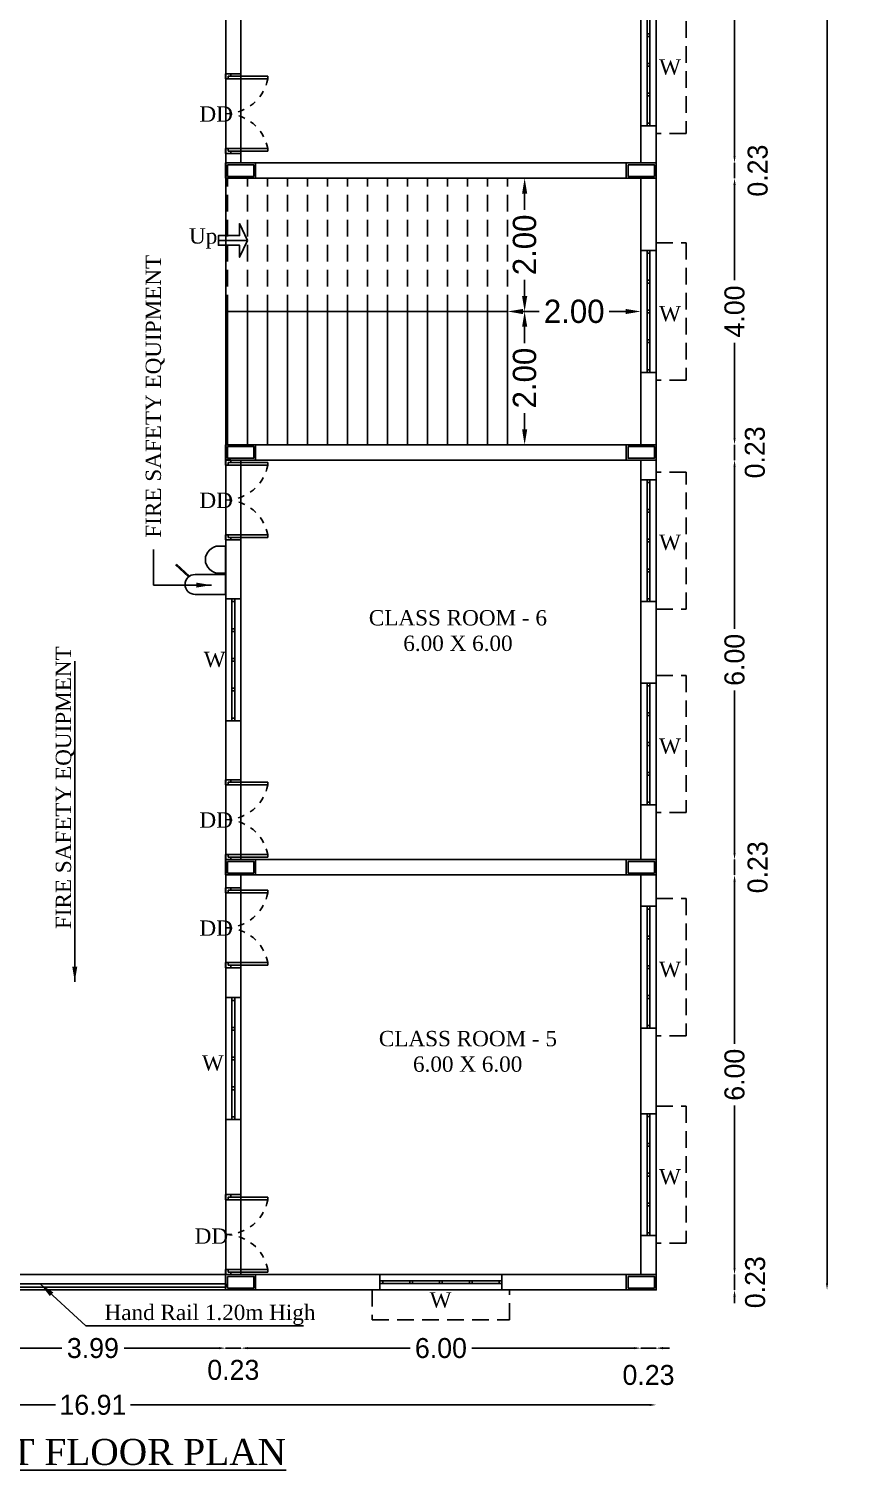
# Model space of a CAD drawing. Header units: metres. Extents: x 3396 to 3562, y 2179 to 2331.
# Drawn here: x 3428.75 to 3440.93, y 2228.97 to 2250.61 of the extents above; entities that cross this region are included whole.
import ezdxf

# ---------------------------------------------------------------- set-up
doc = ezdxf.new("R2010")
doc.units = ezdxf.units.M
doc.header["$PDMODE"] = 34
doc.linetypes.add('HIDDEN', pattern=[0.375, 0.25, -0.125])
for name, color, linetype in [('BLK_1_FLR_1_BLT_UP_AREA', 26, 'Continuous'), ('BLK_1_FLR_1_CARPET_AREA', 25, 'Continuous'), ('BLK_1_FLR_1_REGULAR_ROOM_5', 117, 'Continuous'), ('BLK_1_FLR_1_REGULAR_ROOM_6', 117, 'Continuous'), ('BLK_1_FLR_1_REGULAR_ROOM_7', 117, 'Continuous')]:
    doc.layers.add(name, color=color, linetype=linetype)
doc.styles.add('outer', font='BKANT.TTF')
doc.styles.get("Standard").update_dxf_attribs({"font": 'arial.ttf'})
doc.dimstyles.new('Banu', dxfattribs={"dimtxt": 0.35, "dimasz": 0.23, "dimexe": 1, "dimexo": 1, "dimgap": 0.1, "dimtad": 0, "dimzin": 1, "dimdsep": 46, "dimtxsty": 'outer', "dimcen": 0.15, "dimdle": 1, "dimse1": 1, "dimse2": 1, "dimclrt": 7, "dimadec": 0, "dimazin": 0, "dimtfac": 1, "dimtix": 1, "dimtmove": 1, "dimatfit": 0, "dimfxl": 0, "dimtolj": 1, "dimtzin": 0, "dimarcsym": 0})

# ---------------------------------------------------------------- blocks, each defined once
blk = doc.blocks.new('A$C266D3B0D')
at = {"color": 1}
for p, q in [((-0.068, 0.679), (-0.068, 0.603)), ((-0.068, 0.679), (0.008, 0.679)), ((-0.068, 0.603), (-0.03, 0.603)), ((-0.03, 0.641), (0.565, 0.641)), ((-0.03, 0.603), (0.565, 0.603)), ((0.565, 0.603), (0.565, 0.641)), ((-0.068, -0.445), (-0.03, -0.445)), ((-0.068, -0.521), (-0.068, -0.445)), ((-0.068, -0.521), (0.008, -0.521)), ((-0.03, -0.445), (0.565, -0.445)), ((-0.03, -0.483), (0.565, -0.483)), ((0.565, -0.445), (0.565, -0.483))]:
    blk.add_line(p, q, dxfattribs=at)
for points in [[(-0.068, 0.603), (-0.03, 0.603), (-0.03, 0.641), (0.008, 0.641), (0.008, 0.679)], [(-0.068, -0.445), (-0.03, -0.445), (-0.03, -0.483), (0.008, -0.483), (0.008, -0.521)]]:
    blk.add_lwpolyline(points, dxfattribs=at)
at = {"color": 1, "linetype": 'HIDDEN', "ltscale": 0.2}
for centre, start, end in [((-0.072, 0.729), 270.3902, 348.8397), ((-0.072, -0.57), 11.1603, 89.6098)]:
    blk.add_arc(centre, 0.65, start, end, dxfattribs=at)
blk = doc.blocks.new('A$C55881101')
for p, q in [((0.192, 0.691), (0.925, 1.481)), ((0.242, 0.626), (0.975, 1.416)), ((-0.869, 0.291), (-0.869, -1.574)), ((0.342, 0.291), (0.342, -1.574)), ((-0.869, -1.574), (0.342, -1.574)), ((0.415, -1.574), (0.415, -1.17)), ((0.415, -1.574), (2.079, -1.574)), ((2.079, -1.574), (2.079, -1.17))]:
    blk.add_line(p, q)
for centre, radius in [((-0.263, 0.291), 0.606), ((1.247, -1.17), 0.832)]:
    blk.add_arc(centre, radius, 0, 180)
blk = doc.blocks.new('A$C35006C9F')
h = blk.add_hatch()
h.set_pattern_fill('ANSI31', color=256, scale=2)
h.set_pattern_definition([(45, (-3161.1406, -1435.413), (-4.490128, 4.490128), [])])
h.paths.add_polyline_path([(-0.129, 0.045), (-0.305, 0.045), (-0.305, -0.35), (-0.129, -0.35)])
for points in [[(-0.102, 0.073), (-0.332, 0.073), (-0.332, -0.377), (-0.102, -0.377)], [(-0.129, 0.045), (-0.305, 0.045), (-0.305, -0.35), (-0.129, -0.35)]]:
    blk.add_lwpolyline(points, close=True)
blk = doc.blocks.new('*D299')
at = {"color": 0, "lineweight": -2, "ltscale": 2}
for p, q in [((3427.822, 2230.803), (3429.247, 2230.803)), ((3431.607, 2230.803), (3430.182, 2230.803))]:
    blk.add_line(p, q, dxfattribs=at)
at = {"color": 0, "ltscale": 2}
for points in [[(3427.822, 2230.82), (3427.822, 2230.787), (3427.722, 2230.803)], [(3431.607, 2230.82), (3431.607, 2230.787), (3431.707, 2230.803)]]:
    blk.add_solid(points, dxfattribs=at)
at = {"layer": 'Defpoints', "color": 0, "ltscale": 2}
for p in [(3427.722, 2230.882), (3431.707, 2230.882), (3431.707, 2230.803)]:
    blk.add_point(p, dxfattribs=at)
at = {"color": 7, "ltscale": 2, "insert": (3429.715, 2230.803), "char_height": 0.3, "attachment_point": 5, "style": 'outer'}
blk.add_mtext('\\A1;3.99', dxfattribs=at)
blk = doc.blocks.new('*D300')
at = {"color": 0, "lineweight": -2, "ltscale": 2}
for p, q in [((3431.607, 2230.803), (3431.507, 2230.803)), ((3431.707, 2230.803), (3431.937, 2230.803)), ((3432.037, 2230.803), (3432.137, 2230.803))]:
    blk.add_line(p, q, dxfattribs=at)
at = {"color": 0, "ltscale": 2}
for points in [[(3431.607, 2230.82), (3431.607, 2230.787), (3431.707, 2230.803)], [(3432.037, 2230.82), (3432.037, 2230.787), (3431.937, 2230.803)]]:
    blk.add_solid(points, dxfattribs=at)
at = {"layer": 'Defpoints', "color": 0, "ltscale": 2}
for p in [(3431.707, 2230.882), (3431.937, 2230.882), (3431.937, 2230.803)]:
    blk.add_point(p, dxfattribs=at)
at = {"color": 7, "ltscale": 2, "insert": (3431.822, 2230.475), "char_height": 0.3, "attachment_point": 5, "style": 'outer'}
blk.add_mtext('\\A1;0.23', dxfattribs=at)
blk = doc.blocks.new('*D301')
at = {"color": 0, "lineweight": -2, "ltscale": 2}
for p, q in [((3432.037, 2230.803), (3434.474, 2230.803)), ((3437.837, 2230.803), (3435.4, 2230.803))]:
    blk.add_line(p, q, dxfattribs=at)
at = {"color": 0, "ltscale": 2}
for points in [[(3432.037, 2230.82), (3432.037, 2230.787), (3431.937, 2230.803)], [(3437.837, 2230.82), (3437.837, 2230.787), (3437.937, 2230.803)]]:
    blk.add_solid(points, dxfattribs=at)
at = {"layer": 'Defpoints', "color": 0, "ltscale": 2}
for p in [(3431.937, 2230.882), (3437.937, 2230.882), (3437.937, 2230.803)]:
    blk.add_point(p, dxfattribs=at)
at = {"color": 7, "ltscale": 2, "insert": (3434.937, 2230.803), "char_height": 0.3, "attachment_point": 5, "style": 'outer'}
blk.add_mtext('\\A1;6.00', dxfattribs=at)
blk = doc.blocks.new('*D302')
at = {"color": 0, "lineweight": -2, "ltscale": 2}
for p, q in [((3437.837, 2230.803), (3437.737, 2230.803)), ((3437.937, 2230.803), (3438.167, 2230.803)), ((3438.267, 2230.803), (3438.367, 2230.803))]:
    blk.add_line(p, q, dxfattribs=at)
at = {"color": 0, "ltscale": 2}
for points in [[(3437.837, 2230.82), (3437.837, 2230.787), (3437.937, 2230.803)], [(3438.267, 2230.82), (3438.267, 2230.787), (3438.167, 2230.803)]]:
    blk.add_solid(points, dxfattribs=at)
at = {"layer": 'Defpoints', "color": 0, "ltscale": 2}
for p in [(3437.937, 2230.882), (3438.167, 2230.882), (3438.167, 2230.803)]:
    blk.add_point(p, dxfattribs=at)
at = {"color": 7, "ltscale": 2, "insert": (3438.052, 2230.399), "char_height": 0.3, "attachment_point": 5, "style": 'outer'}
blk.add_mtext('\\A1;0.23', dxfattribs=at)
blk = doc.blocks.new('*D303')
at = {"color": 0, "lineweight": -2, "ltscale": 2}
for p, q in [((3421.362, 2229.951), (3429.152, 2229.951)), ((3438.067, 2229.951), (3430.277, 2229.951))]:
    blk.add_line(p, q, dxfattribs=at)
at = {"color": 0, "ltscale": 2}
for points in [[(3421.362, 2229.968), (3421.362, 2229.934), (3421.262, 2229.951)], [(3438.067, 2229.968), (3438.067, 2229.934), (3438.167, 2229.951)]]:
    blk.add_solid(points, dxfattribs=at)
at = {"layer": 'Defpoints', "color": 0, "ltscale": 2}
for p in [(3421.262, 2229.98), (3438.167, 2229.98), (3438.167, 2229.951)]:
    blk.add_point(p, dxfattribs=at)
at = {"color": 7, "ltscale": 2, "insert": (3429.715, 2229.951), "char_height": 0.3, "attachment_point": 5, "style": 'outer'}
blk.add_mtext('\\A1;16.91', dxfattribs=at)
blk = doc.blocks.new('*D304')
at = {"color": 0, "lineweight": -2, "ltscale": 2}
for p, q in [((3439.343, 2232.008), (3439.343, 2232.108)), ((3439.343, 2231.678), (3439.343, 2231.908)), ((3439.343, 2231.578), (3439.343, 2231.478))]:
    blk.add_line(p, q, dxfattribs=at)
at = {"color": 0, "ltscale": 2}
for points in [[(3439.326, 2232.008), (3439.359, 2232.008), (3439.343, 2231.908)], [(3439.326, 2231.578), (3439.359, 2231.578), (3439.343, 2231.678)]]:
    blk.add_solid(points, dxfattribs=at)
at = {"layer": 'Defpoints', "color": 0, "ltscale": 2}
for p in [(3439.291, 2231.908), (3439.343, 2231.908), (3439.291, 2231.678)]:
    blk.add_point(p, dxfattribs=at)
at = {"color": 7, "ltscale": 2, "insert": (3439.653, 2231.793), "char_height": 0.3, "attachment_point": 5, "rotation": 90, "style": 'outer'}
blk.add_mtext('\\A1;0.23', dxfattribs=at)
blk = doc.blocks.new('*D305')
at = {"color": 0, "lineweight": -2, "ltscale": 2}
for p, q in [((3439.343, 2237.808), (3439.343, 2235.371)), ((3439.343, 2232.008), (3439.343, 2234.445))]:
    blk.add_line(p, q, dxfattribs=at)
at = {"color": 0, "ltscale": 2}
for points in [[(3439.326, 2237.808), (3439.359, 2237.808), (3439.343, 2237.908)], [(3439.326, 2232.008), (3439.359, 2232.008), (3439.343, 2231.908)]]:
    blk.add_solid(points, dxfattribs=at)
at = {"layer": 'Defpoints', "color": 0, "ltscale": 2}
for p in [(3439.291, 2237.908), (3439.343, 2237.908), (3439.291, 2231.908)]:
    blk.add_point(p, dxfattribs=at)
at = {"color": 7, "ltscale": 2, "insert": (3439.343, 2234.908), "char_height": 0.3, "attachment_point": 5, "rotation": 90, "style": 'outer'}
blk.add_mtext('\\A1;6.00', dxfattribs=at)
blk = doc.blocks.new('*D306')
at = {"color": 0, "lineweight": -2, "ltscale": 2}
for p, q in [((3439.343, 2238.238), (3439.343, 2238.338)), ((3439.343, 2237.908), (3439.343, 2238.138)), ((3439.343, 2237.808), (3439.343, 2237.708))]:
    blk.add_line(p, q, dxfattribs=at)
at = {"color": 0, "ltscale": 2}
for points in [[(3439.326, 2238.238), (3439.359, 2238.238), (3439.343, 2238.138)], [(3439.326, 2237.808), (3439.359, 2237.808), (3439.343, 2237.908)]]:
    blk.add_solid(points, dxfattribs=at)
at = {"layer": 'Defpoints', "color": 0, "ltscale": 2}
for p in [(3439.291, 2238.138), (3439.343, 2238.138), (3439.291, 2237.908)]:
    blk.add_point(p, dxfattribs=at)
at = {"color": 7, "ltscale": 2, "insert": (3439.69, 2238.023), "char_height": 0.3, "attachment_point": 5, "rotation": 90, "style": 'outer'}
blk.add_mtext('\\A1;0.23', dxfattribs=at)
blk = doc.blocks.new('*D307')
at = {"color": 0, "lineweight": -2, "ltscale": 2}
for p, q in [((3439.343, 2244.038), (3439.343, 2241.601)), ((3439.343, 2238.238), (3439.343, 2240.675))]:
    blk.add_line(p, q, dxfattribs=at)
at = {"color": 0, "ltscale": 2}
for points in [[(3439.326, 2244.038), (3439.359, 2244.038), (3439.343, 2244.138)], [(3439.326, 2238.238), (3439.359, 2238.238), (3439.343, 2238.138)]]:
    blk.add_solid(points, dxfattribs=at)
at = {"layer": 'Defpoints', "color": 0, "ltscale": 2}
for p in [(3439.291, 2244.138), (3439.343, 2244.138), (3439.291, 2238.138)]:
    blk.add_point(p, dxfattribs=at)
at = {"color": 7, "ltscale": 2, "insert": (3439.343, 2241.138), "char_height": 0.3, "attachment_point": 5, "rotation": 90, "style": 'outer'}
blk.add_mtext('\\A1;6.00', dxfattribs=at)
blk = doc.blocks.new('*D308')
at = {"color": 0, "lineweight": -2, "ltscale": 2}
for p, q in [((3439.343, 2244.468), (3439.343, 2244.568)), ((3439.343, 2244.138), (3439.343, 2244.368)), ((3439.343, 2244.038), (3439.343, 2243.938))]:
    blk.add_line(p, q, dxfattribs=at)
at = {"color": 0, "ltscale": 2}
for points in [[(3439.326, 2244.468), (3439.359, 2244.468), (3439.343, 2244.368)], [(3439.326, 2244.038), (3439.359, 2244.038), (3439.343, 2244.138)]]:
    blk.add_solid(points, dxfattribs=at)
at = {"layer": 'Defpoints', "color": 0, "ltscale": 2}
for p in [(3439.291, 2244.368), (3439.343, 2244.368), (3439.291, 2244.138)]:
    blk.add_point(p, dxfattribs=at)
at = {"color": 7, "ltscale": 2, "insert": (3439.649, 2244.253), "char_height": 0.3, "attachment_point": 5, "rotation": 90, "style": 'outer'}
blk.add_mtext('\\A1;0.23', dxfattribs=at)
blk = doc.blocks.new('*D309')
at = {"color": 0, "lineweight": -2, "ltscale": 2}
for p, q in [((3439.343, 2248.268), (3439.343, 2246.837)), ((3439.343, 2244.468), (3439.343, 2245.898))]:
    blk.add_line(p, q, dxfattribs=at)
at = {"color": 0, "ltscale": 2}
for points in [[(3439.326, 2248.268), (3439.359, 2248.268), (3439.343, 2248.368)], [(3439.326, 2244.468), (3439.359, 2244.468), (3439.343, 2244.368)]]:
    blk.add_solid(points, dxfattribs=at)
at = {"layer": 'Defpoints', "color": 0, "ltscale": 2}
for p in [(3439.291, 2248.368), (3439.343, 2248.368), (3439.291, 2244.368)]:
    blk.add_point(p, dxfattribs=at)
at = {"color": 7, "ltscale": 2, "insert": (3439.343, 2246.368), "char_height": 0.3, "attachment_point": 5, "rotation": 90, "style": 'outer'}
blk.add_mtext('\\A1;4.00', dxfattribs=at)
blk = doc.blocks.new('*D310')
at = {"color": 0, "lineweight": -2, "ltscale": 2}
for p, q in [((3439.343, 2248.698), (3439.343, 2248.798)), ((3439.343, 2248.368), (3439.343, 2248.598)), ((3439.343, 2248.268), (3439.343, 2248.168))]:
    blk.add_line(p, q, dxfattribs=at)
at = {"color": 0, "ltscale": 2}
for points in [[(3439.326, 2248.698), (3439.359, 2248.698), (3439.343, 2248.598)], [(3439.326, 2248.268), (3439.359, 2248.268), (3439.343, 2248.368)]]:
    blk.add_solid(points, dxfattribs=at)
at = {"layer": 'Defpoints', "color": 0, "ltscale": 2}
for p in [(3439.291, 2248.598), (3439.343, 2248.598), (3439.291, 2248.368)]:
    blk.add_point(p, dxfattribs=at)
at = {"color": 7, "ltscale": 2, "insert": (3439.691, 2248.483), "char_height": 0.3, "attachment_point": 5, "rotation": 90, "style": 'outer'}
blk.add_mtext('\\A1;0.23', dxfattribs=at)
blk = doc.blocks.new('*D311')
at = {"color": 0, "lineweight": -2, "ltscale": 2}
for p, q in [((3439.343, 2254.498), (3439.343, 2252.061)), ((3439.343, 2248.698), (3439.343, 2251.135))]:
    blk.add_line(p, q, dxfattribs=at)
at = {"color": 0, "ltscale": 2}
for points in [[(3439.326, 2254.498), (3439.359, 2254.498), (3439.343, 2254.598)], [(3439.326, 2248.698), (3439.359, 2248.698), (3439.343, 2248.598)]]:
    blk.add_solid(points, dxfattribs=at)
at = {"layer": 'Defpoints', "color": 0, "ltscale": 2}
for p in [(3439.291, 2254.598), (3439.343, 2254.598), (3439.291, 2248.598)]:
    blk.add_point(p, dxfattribs=at)
at = {"color": 7, "ltscale": 2, "insert": (3439.343, 2251.598), "char_height": 0.3, "attachment_point": 5, "rotation": 90, "style": 'outer'}
blk.add_mtext('\\A1;6.00', dxfattribs=at)
blk = doc.blocks.new('*D319')
at = {"color": 0, "lineweight": -2, "ltscale": 2}
for p, q in [((3440.731, 2273.601), (3440.731, 2253.269)), ((3440.731, 2231.778), (3440.731, 2252.11))]:
    blk.add_line(p, q, dxfattribs=at)
at = {"color": 0, "ltscale": 2}
for points in [[(3440.714, 2273.601), (3440.747, 2273.601), (3440.731, 2273.701)], [(3440.714, 2231.778), (3440.747, 2231.778), (3440.731, 2231.678)]]:
    blk.add_solid(points, dxfattribs=at)
at = {"layer": 'Defpoints', "color": 0, "ltscale": 2}
for p in [(3440.638, 2273.701), (3440.731, 2273.701), (3440.638, 2231.678)]:
    blk.add_point(p, dxfattribs=at)
at = {"color": 7, "ltscale": 2, "insert": (3440.731, 2252.69), "char_height": 0.3, "attachment_point": 5, "rotation": 90, "style": 'outer'}
blk.add_mtext('\\A1;42.02', dxfattribs=at)
blk = doc.blocks.new('*D555')
at = {"color": 0, "lineweight": -2, "ltscale": 2}
for p, q in [((3436.193, 2248.138), (3436.193, 2247.894)), ((3436.193, 2246.598), (3436.193, 2246.841))]:
    blk.add_line(p, q, dxfattribs=at)
at = {"color": 0, "ltscale": 2}
for points in [[(3436.155, 2248.138), (3436.232, 2248.138), (3436.193, 2248.368)], [(3436.155, 2246.598), (3436.232, 2246.598), (3436.193, 2246.368)]]:
    blk.add_solid(points, dxfattribs=at)
at = {"layer": 'Defpoints', "color": 0, "ltscale": 2}
for p in [(3435.937, 2248.368), (3436.193, 2248.368), (3435.937, 2246.368)]:
    blk.add_point(p, dxfattribs=at)
at = {"color": 7, "ltscale": 2, "insert": (3436.193, 2247.368), "char_height": 0.35, "attachment_point": 5, "rotation": 90, "style": 'outer'}
blk.add_mtext('\\A1;2.00', dxfattribs=at)
blk = doc.blocks.new('*D556')
at = {"color": 0, "lineweight": -2, "ltscale": 2}
for p, q in [((3436.193, 2246.138), (3436.193, 2245.894)), ((3436.193, 2244.598), (3436.193, 2244.841))]:
    blk.add_line(p, q, dxfattribs=at)
at = {"color": 0, "ltscale": 2}
for points in [[(3436.155, 2246.138), (3436.232, 2246.138), (3436.193, 2246.368)], [(3436.155, 2244.598), (3436.232, 2244.598), (3436.193, 2244.368)]]:
    blk.add_solid(points, dxfattribs=at)
at = {"layer": 'Defpoints', "color": 0, "ltscale": 2}
for p in [(3435.937, 2246.368), (3435.937, 2244.368), (3436.193, 2244.368)]:
    blk.add_point(p, dxfattribs=at)
at = {"color": 7, "ltscale": 2, "insert": (3436.193, 2245.368), "char_height": 0.35, "attachment_point": 5, "rotation": 90, "style": 'outer'}
blk.add_mtext('\\A1;2.00', dxfattribs=at)
blk = doc.blocks.new('*D557')
at = {"color": 0, "lineweight": -2, "ltscale": 2}
for p, q in [((3436.167, 2246.368), (3436.411, 2246.368)), ((3437.707, 2246.368), (3437.464, 2246.368))]:
    blk.add_line(p, q, dxfattribs=at)
at = {"color": 0, "ltscale": 2}
for points in [[(3436.167, 2246.406), (3436.167, 2246.329), (3435.937, 2246.368)], [(3437.707, 2246.406), (3437.707, 2246.329), (3437.937, 2246.368)]]:
    blk.add_solid(points, dxfattribs=at)
at = {"layer": 'Defpoints', "color": 0, "ltscale": 2}
for p in [(3435.937, 2246.368), (3437.937, 2246.368), (3437.937, 2246.368)]:
    blk.add_point(p, dxfattribs=at)
at = {"color": 7, "ltscale": 2, "insert": (3436.937, 2246.368), "char_height": 0.35, "attachment_point": 5, "style": 'outer'}
blk.add_mtext('\\A1;2.00', dxfattribs=at)

msp = doc.modelspace()

# ---------------------------------------------------------------- linework, layer by layer
for p, q in [((3438.16716, 2273.70148), (3438.16716, 2231.67778)), ((3437.93716, 2254.59778), (3437.93716, 2248.59778)), ((3431.70716, 2253.01495), (3431.70716, 2249.93796)), ((3431.93716, 2253.01495), (3431.93716, 2249.93796)), ((3431.70716, 2249.93796), (3431.93716, 2249.93796)), ((3431.70716, 2248.73796), (3431.70716, 2248.36778)), ((3431.70716, 2248.73796), (3431.93716, 2248.73796)), ((3431.93716, 2248.73796), (3431.93716, 2248.59778)), ((3437.93716, 2248.59778), (3431.93716, 2248.59778)), ((3437.93716, 2248.36778), (3431.70716, 2248.36778)), ((3437.93716, 2248.36778), (3437.93716, 2244.36778)), ((3431.73716, 2246.36778), (3431.73716, 2244.36778)), ((3435.93716, 2246.36778), (3431.73716, 2246.36778)), ((3432.03716, 2246.36778), (3432.03716, 2244.36778)), ((3432.33716, 2246.36778), (3432.33716, 2244.36778)), ((3432.63716, 2246.36778), (3432.63716, 2244.36778)), ((3432.93716, 2246.36778), (3432.93716, 2244.36778)), ((3433.23716, 2246.36778), (3433.23716, 2244.36778)), ((3433.53716, 2246.36778), (3433.53716, 2244.36778)), ((3433.83716, 2246.36778), (3433.83716, 2244.36778)), ((3434.13716, 2246.36778), (3434.13716, 2244.36778)), ((3434.43716, 2246.36778), (3434.43716, 2244.36778)), ((3434.73716, 2246.36778), (3434.73716, 2244.36778)), ((3435.03716, 2246.36778), (3435.03716, 2244.36778)), ((3435.33716, 2246.36778), (3435.33716, 2244.36778)), ((3435.63716, 2246.36778), (3435.63716, 2244.36778)), ((3435.93716, 2246.36778), (3435.93716, 2244.36778)), ((3431.70716, 2244.36778), (3431.70716, 2244.13778)), ((3437.93716, 2244.36778), (3431.70716, 2244.36778)), ((3431.70716, 2244.13778), (3431.93716, 2244.13778)), ((3431.93716, 2244.13778), (3431.93716, 2244.13778)), ((3437.93716, 2244.13778), (3431.93716, 2244.13778)), ((3437.93716, 2244.13778), (3437.93716, 2238.13778)), ((3431.70716, 2242.93778), (3431.70716, 2239.33778)), ((3431.70716, 2242.93778), (3431.93716, 2242.93778)), ((3431.93716, 2242.93778), (3431.93716, 2239.33778)), ((3431.70716, 2239.33778), (3431.93716, 2239.33778)), ((3431.70716, 2238.13778), (3431.70716, 2237.71524)), ((3437.93716, 2238.13778), (3431.70716, 2238.13778)), ((3431.93716, 2237.90778), (3431.93716, 2237.71524)), ((3437.93716, 2237.90778), (3431.93716, 2237.90778)), ((3437.93716, 2237.90778), (3437.93716, 2235.02278)), ((3431.70716, 2237.71524), (3431.93716, 2237.71524)), ((3431.70716, 2236.51524), (3431.70716, 2233.10778)), ((3431.70716, 2236.51524), (3431.93716, 2236.51524)), ((3431.93716, 2236.51524), (3431.93716, 2233.10778)), ((3437.93716, 2234.90778), (3437.93716, 2231.90778)), ((3431.70716, 2233.10778), (3431.93716, 2233.10778)), ((3437.93716, 2231.90778), (3431.93716, 2231.90778)), ((3438.16716, 2231.67778), (3421.26216, 2231.67778))]:
    msp.add_line(p, q)
at = {"linetype": 'HIDDEN'}
for p, q in [((3431.73716, 2246.36778), (3431.73716, 2248.36778)), ((3432.03716, 2246.36778), (3432.03716, 2248.36778)), ((3432.33716, 2246.36778), (3432.33716, 2248.36778)), ((3432.63716, 2246.36778), (3432.63716, 2248.36778)), ((3432.93716, 2246.36778), (3432.93716, 2248.36778)), ((3433.23716, 2246.36778), (3433.23716, 2248.36778)), ((3433.53716, 2246.36778), (3433.53716, 2248.36778)), ((3433.83716, 2246.36778), (3433.83716, 2248.36778)), ((3434.13716, 2246.36778), (3434.13716, 2248.36778)), ((3434.43716, 2246.36778), (3434.43716, 2248.36778)), ((3434.73716, 2246.36778), (3434.73716, 2248.36778)), ((3435.03716, 2246.36778), (3435.03716, 2248.36778)), ((3435.33716, 2246.36778), (3435.33716, 2248.36778)), ((3435.63716, 2246.36778), (3435.63716, 2248.36778)), ((3435.93716, 2246.36778), (3435.93716, 2248.36778))]:
    msp.add_line(p, q, dxfattribs=at)
at = {"ltscale": 2}
msp.add_lwpolyline([(3421.26216, 2273.70148), (3438.16716, 2273.70148), (3438.16716, 2231.67778), (3421.26216, 2231.67778)], close=True, dxfattribs=at)
at = {"linetype": 'HIDDEN'}
for points in [[(3438.16716, 2251.10117), (3438.61716, 2251.10117), (3438.61716, 2249.04117), (3438.16716, 2249.04117)], [(3438.16716, 2247.39778), (3438.61716, 2247.39778), (3438.61716, 2245.33778), (3438.16716, 2245.33778)], [(3438.16716, 2241.89772), (3438.61716, 2241.89772), (3438.61716, 2243.95772), (3438.16716, 2243.95772)], [(3438.16716, 2240.9045), (3438.61716, 2240.9045), (3438.61716, 2238.8445), (3438.16716, 2238.8445)], [(3438.16716, 2237.55194), (3438.61716, 2237.55194), (3438.61716, 2235.49194), (3438.16716, 2235.49194)], [(3438.16716, 2234.43778), (3438.61716, 2234.43778), (3438.61716, 2232.37778), (3438.16716, 2232.37778)], [(3433.90716, 2231.67778), (3433.90716, 2231.22778), (3435.96716, 2231.22778), (3435.96716, 2231.67778)]]:
    msp.add_lwpolyline(points, dxfattribs=at)
for points in [[(3438.16716, 2250.98617), (3438.16716, 2249.15617), (3437.93716, 2249.15617), (3437.93716, 2250.98617)], [(3438.07292, 2250.98617), (3438.07292, 2249.15617), (3438.0314, 2249.15617), (3438.0314, 2250.98617)], [(3438.07292, 2250.53905), (3438.07292, 2250.49753), (3438.0314, 2250.49753), (3438.0314, 2250.53905)], [(3438.07292, 2250.09193), (3438.07292, 2250.05041), (3438.0314, 2250.05041), (3438.0314, 2250.09193)], [(3438.07292, 2249.60329), (3438.07292, 2249.6448), (3438.0314, 2249.6448), (3438.0314, 2249.60329)], [(3438.07292, 2249.19768), (3438.07292, 2249.15617), (3438.0314, 2249.15617), (3438.0314, 2249.19768)], [(3438.16716, 2247.28278), (3438.16716, 2245.45278), (3437.93716, 2245.45278), (3437.93716, 2247.28278)], [(3438.07292, 2247.28278), (3438.07292, 2245.45278), (3438.0314, 2245.45278), (3438.0314, 2247.28278)], [(3438.07292, 2247.28278), (3438.07292, 2247.24126), (3438.0314, 2247.24126), (3438.0314, 2247.28278)], [(3438.07292, 2246.83565), (3438.07292, 2246.79414), (3438.0314, 2246.79414), (3438.0314, 2246.83565)], [(3438.07292, 2246.38853), (3438.07292, 2246.34702), (3438.0314, 2246.34702), (3438.0314, 2246.38853)], [(3438.07292, 2245.8999), (3438.07292, 2245.94141), (3438.0314, 2245.94141), (3438.0314, 2245.8999)], [(3438.07292, 2245.49429), (3438.07292, 2245.45278), (3438.0314, 2245.45278), (3438.0314, 2245.49429)], [(3438.16716, 2242.01272), (3438.16716, 2243.84272), (3437.93716, 2243.84272), (3437.93716, 2242.01272)], [(3438.07292, 2242.01272), (3438.07292, 2243.84272), (3438.0314, 2243.84272), (3438.0314, 2242.01272)], [(3438.07292, 2243.8012), (3438.07292, 2243.84272), (3438.0314, 2243.84272), (3438.0314, 2243.8012)], [(3438.07292, 2243.3956), (3438.07292, 2243.35408), (3438.0314, 2243.35408), (3438.0314, 2243.3956)], [(3438.07292, 2242.90696), (3438.07292, 2242.94848), (3438.0314, 2242.94848), (3438.0314, 2242.90696)], [(3438.07292, 2242.45984), (3438.07292, 2242.50136), (3438.0314, 2242.50136), (3438.0314, 2242.45984)], [(3431.70716, 2240.22278), (3431.70716, 2242.05278), (3431.93716, 2242.05278), (3431.93716, 2240.22278)], [(3431.8014, 2240.22278), (3431.8014, 2242.05278), (3431.84292, 2242.05278), (3431.84292, 2240.22278)], [(3431.8014, 2242.01126), (3431.8014, 2242.05278), (3431.84292, 2242.05278), (3431.84292, 2242.01126)], [(3438.07292, 2242.01272), (3438.07292, 2242.05423), (3438.0314, 2242.05423), (3438.0314, 2242.01272)], [(3431.8014, 2241.60565), (3431.8014, 2241.56414), (3431.84292, 2241.56414), (3431.84292, 2241.60565)], [(3431.8014, 2241.11702), (3431.8014, 2241.15853), (3431.84292, 2241.15853), (3431.84292, 2241.11702)], [(3431.8014, 2240.6699), (3431.8014, 2240.71141), (3431.84292, 2240.71141), (3431.84292, 2240.6699)], [(3438.16716, 2240.7895), (3438.16716, 2238.9595), (3437.93716, 2238.9595), (3437.93716, 2240.7895)], [(3438.07292, 2240.7895), (3438.07292, 2238.9595), (3438.0314, 2238.9595), (3438.0314, 2240.7895)], [(3438.07292, 2240.7895), (3438.07292, 2240.74798), (3438.0314, 2240.74798), (3438.0314, 2240.7895)], [(3431.8014, 2240.22278), (3431.8014, 2240.26429), (3431.84292, 2240.26429), (3431.84292, 2240.22278)], [(3438.07292, 2240.34238), (3438.07292, 2240.30086), (3438.0314, 2240.30086), (3438.0314, 2240.34238)], [(3438.07292, 2239.89526), (3438.07292, 2239.85374), (3438.0314, 2239.85374), (3438.0314, 2239.89526)], [(3438.07292, 2239.40662), (3438.07292, 2239.44814), (3438.0314, 2239.44814), (3438.0314, 2239.40662)], [(3438.07292, 2239.00102), (3438.07292, 2238.9595), (3438.0314, 2238.9595), (3438.0314, 2239.00102)], [(3438.16716, 2237.43694), (3438.16716, 2235.60694), (3437.93716, 2235.60694), (3437.93716, 2237.43694)], [(3438.07292, 2237.43694), (3438.07292, 2235.60694), (3438.0314, 2235.60694), (3438.0314, 2237.43694)], [(3438.07292, 2237.43694), (3438.07292, 2237.39542), (3438.0314, 2237.39542), (3438.0314, 2237.43694)], [(3438.07292, 2236.98982), (3438.07292, 2236.9483), (3438.0314, 2236.9483), (3438.0314, 2236.98982)], [(3438.07292, 2236.5427), (3438.07292, 2236.50118), (3438.0314, 2236.50118), (3438.0314, 2236.5427)], [(3431.93716, 2236.06656), (3431.93716, 2234.23656), (3431.70716, 2234.23656), (3431.70716, 2236.06656)], [(3431.84292, 2236.06656), (3431.84292, 2234.23656), (3431.8014, 2234.23656), (3431.8014, 2236.06656)], [(3431.84292, 2236.06656), (3431.84292, 2236.02504), (3431.8014, 2236.02504), (3431.8014, 2236.06656)], [(3438.07292, 2236.05406), (3438.07292, 2236.09558), (3438.0314, 2236.09558), (3438.0314, 2236.05406)], [(3431.84292, 2235.61944), (3431.84292, 2235.57792), (3431.8014, 2235.57792), (3431.8014, 2235.61944)], [(3438.07292, 2235.64846), (3438.07292, 2235.60694), (3438.0314, 2235.60694), (3438.0314, 2235.64846)], [(3431.84292, 2235.17232), (3431.84292, 2235.1308), (3431.8014, 2235.1308), (3431.8014, 2235.17232)], [(3431.84292, 2234.68368), (3431.84292, 2234.72519), (3431.8014, 2234.72519), (3431.8014, 2234.68368)], [(3431.84292, 2234.27807), (3431.84292, 2234.23656), (3431.8014, 2234.23656), (3431.8014, 2234.27807)], [(3438.16716, 2234.32278), (3438.16716, 2232.49278), (3437.93716, 2232.49278), (3437.93716, 2234.32278)], [(3438.07292, 2234.32278), (3438.07292, 2232.49278), (3438.0314, 2232.49278), (3438.0314, 2234.32278)], [(3438.07292, 2234.32278), (3438.07292, 2234.28126), (3438.0314, 2234.28126), (3438.0314, 2234.32278)], [(3438.07292, 2233.87565), (3438.07292, 2233.83414), (3438.0314, 2233.83414), (3438.0314, 2233.87565)], [(3438.07292, 2233.42853), (3438.07292, 2233.38702), (3438.0314, 2233.38702), (3438.0314, 2233.42853)], [(3438.07292, 2232.9399), (3438.07292, 2232.98141), (3438.0314, 2232.98141), (3438.0314, 2232.9399)], [(3438.07292, 2232.53429), (3438.07292, 2232.49278), (3438.0314, 2232.49278), (3438.0314, 2232.53429)], [(3434.02216, 2231.90778), (3435.85216, 2231.90778), (3435.85216, 2231.67778), (3434.02216, 2231.67778)], [(3434.02216, 2231.81353), (3435.85216, 2231.81353), (3435.85216, 2231.77202), (3434.02216, 2231.77202)], [(3434.02216, 2231.81353), (3434.06368, 2231.81353), (3434.06368, 2231.77202), (3434.02216, 2231.77202)], [(3434.46928, 2231.81353), (3434.5108, 2231.81353), (3434.5108, 2231.77202), (3434.46928, 2231.77202)], [(3434.9164, 2231.81353), (3434.95792, 2231.81353), (3434.95792, 2231.77202), (3434.9164, 2231.77202)], [(3435.40504, 2231.81353), (3435.36352, 2231.81353), (3435.36352, 2231.77202), (3435.40504, 2231.77202)], [(3435.81064, 2231.81353), (3435.85216, 2231.81353), (3435.85216, 2231.77202), (3435.81064, 2231.77202)]]:
    msp.add_lwpolyline(points, close=True)
for points in [[(3432.03616, 2247.43469), (3431.9164, 2247.68829), (3431.9164, 2247.507), (3431.59752, 2247.507), (3431.59752, 2247.43469)], [(3432.03616, 2247.43469), (3431.59752, 2247.43469)], [(3432.03616, 2247.43469), (3431.9164, 2247.18109), (3431.9164, 2247.36238), (3431.59752, 2247.36238), (3431.59752, 2247.43469)]]:
    msp.add_lwpolyline(points)
at = {"color": 1}
msp.add_lwpolyline([(3427.72216, 2231.72012), (3431.70716, 2231.72012), (3431.70716, 2231.76805), (3427.72216, 2231.76805)], close=True, dxfattribs=at)
at = {"layer": 'BLK_1_FLR_1_BLT_UP_AREA', "color": 26, "ltscale": 400}
msp.add_lwpolyline([(3421.26216, 2273.70148), (3438.16716, 2273.70148), (3438.16716, 2231.67778), (3421.26216, 2231.67778)], close=True, dxfattribs=at)
at = {"layer": 'BLK_1_FLR_1_CARPET_AREA', "color": 26, "linetype": 'Continuous'}
msp.add_lwpolyline([(3427.72216, 2272.5597), (3427.72216, 2246.26778), (3423.62216, 2246.26778), (3423.62216, 2244.36778), (3427.72216, 2244.36778), (3427.72216, 2231.90778), (3431.70716, 2231.90778), (3431.70716, 2273.47148)], dxfattribs=at)
for points in [[(3431.93716, 2254.59778), (3437.93716, 2254.59778), (3437.93716, 2248.59778), (3431.93716, 2248.59778)], [(3431.93716, 2244.13778), (3437.93716, 2244.13778), (3437.93716, 2238.13778), (3431.93716, 2238.13778)], [(3431.93716, 2237.90778), (3437.93716, 2237.90778), (3437.93716, 2231.90778), (3431.93716, 2231.90778)]]:
    msp.add_lwpolyline(points, close=True, dxfattribs=at)
at = {"layer": 'BLK_1_FLR_1_REGULAR_ROOM_5', "color": 3, "linetype": 'HIDDEN', "ltscale": 2}
msp.add_lwpolyline([(3437.93716, 2237.90778), (3431.93716, 2237.90778), (3431.93716, 2231.90778), (3437.93716, 2231.90778)], close=True, dxfattribs=at)
at = {"layer": 'BLK_1_FLR_1_REGULAR_ROOM_6', "color": 3, "linetype": 'HIDDEN', "ltscale": 2}
msp.add_lwpolyline([(3431.93716, 2238.13778), (3437.93716, 2238.13778), (3437.93716, 2244.13778), (3431.93716, 2244.13778)], close=True, dxfattribs=at)
at = {"layer": 'BLK_1_FLR_1_REGULAR_ROOM_7', "color": 3, "linetype": 'HIDDEN', "ltscale": 2}
msp.add_lwpolyline([(3431.93716, 2248.59778), (3437.93716, 2248.59778), (3437.93716, 2254.59778), (3431.93716, 2254.59778)], close=True, dxfattribs=at)

# ---------------------------------------------------------------- block references
at = {"xscale": -1, "rotation": 180}
for p in [(3431.77496, 2249.41736), (3431.77496, 2243.61718), (3431.77496, 2238.81718), (3431.77496, 2237.19465), (3431.77496, 2232.58718)]:
    msp.add_blockref('A$C266D3B0D', p, dxfattribs=at)
at = {"rotation": 90}
for p in [(3431.77976, 2248.69991), (3437.78976, 2248.69991), (3431.77976, 2244.46991), (3437.78976, 2244.46991), (3431.77976, 2238.23991), (3437.78976, 2238.23991), (3431.77976, 2232.00991), (3437.78976, 2232.00991)]:
    msp.add_blockref('A$C35006C9F', p, dxfattribs=at)
at = {"xscale": 0.2464959775287435, "yscale": 0.2464959775287435, "zscale": 0.2464959775287435, "rotation": 90}
msp.add_blockref('A$C55881101', (3431.31913, 2242.33433), dxfattribs=at)

# ---------------------------------------------------------------- texts
at = {"char_height": 0.23, "attachment_point": 1}
for s, width, insert in [('{\\fTimes New Roman|b0|i0|c0|p18;\\W2.56455; \\W1;W}', 0.7488848, (3437.98737, 2250.15466)), ('{\\fTimes New Roman|b0|i0|c0|p18;\\W1.63193; \\W1;DD}', 0.7488848, (3431.17202, 2249.44759)), ('{\\fTimes New Roman|b0|i0|c0|p18;\\W2.04502; \\W1;Up}', 0.7488848, (3430.97939, 2247.61701)), ('{\\fTimes New Roman|b0|i0|c0|p18;\\W2.56455; \\W1;W}', 0.7488848, (3437.98737, 2246.45127)), ('{\\fTimes New Roman|b0|i0|c0|p18;\\W1.63193; \\W1;DD}', 0.7488848, (3431.17202, 2243.64741)), ('{\\fTimes New Roman|b0|i0|c0|p18;\\W2.56455; \\W1;W}', 0.7488848, (3437.98737, 2243.01878)), ('{\\fTimes New Roman|b0|i0|c0|p18;\\W2.49361; \\W1;CLASS ROOM - 6\\P{\\W8.448691; }6.00 X 6.00}', 3.0116337, (3433.63867, 2241.88447)), ('{\\fTimes New Roman|b0|i0|c0|p18;\\W2.56455; \\W1;W}', 0.7488848, (3431.15561, 2241.25825)), ('{\\fTimes New Roman|b0|i0|c0|p18;\\W2.56455; \\W1;W}', 0.7488848, (3437.98737, 2239.95799)), ('{\\fTimes New Roman|b0|i0|c0|p18;\\W1.63193; \\W1;DD}', 0.7488848, (3431.17202, 2238.84732)), ('{\\fTimes New Roman|b0|i0|c0|p18;\\W1.63193; \\W1;DD}', 0.7488848, (3431.17202, 2237.22479)), ('{\\fTimes New Roman|b0|i0|c0|p18;\\W2.56455; \\W1;W}', 0.7488848, (3437.98737, 2236.60544)), ('{\\fTimes New Roman|b0|i0|c0|p18;\\W2.5483; \\W1;CLASS ROOM - 5\\P{\\W8.448691; }6.00 X 6.00}', 3.0116337, (3433.78427, 2235.56626)), ('{\\fTimes New Roman|b0|i0|c0|p18;\\W2.56455; \\W1;W}', 0.7488848, (3431.12688, 2235.20136)), ('{\\fTimes New Roman|b0|i0|c0|p18;\\W2.56455; \\W1;W}', 0.7488848, (3437.98737, 2233.49127)), ('{\\fTimes New Roman|b0|i0|c0|p18;\\W1.63193; \\W1;DD}', 0.7488848, (3431.10048, 2232.60106)), ('{\\fTimes New Roman|b0|i0|c0|p18;\\W2.56455; \\W1;W}', 0.7488848, (3434.54492, 2231.64256)), ('{\\fTimes New Roman|b0|i0|c0|p18;Hand Rail 1.20m High}', 5.3121457, (3429.88947, 2231.45564))]:
    msp.add_mtext_dynamic_manual_height_columns(s, width=width, gutter_width=12.5, heights=[0], dxfattribs=dict(at, insert=insert))
at = {"char_height": 0.23, "attachment_point": 1, "rotation": 90}
for insert in [(3430.50629, 2241.89223), (3429.15688, 2236.01491)]:
    msp.add_mtext_dynamic_manual_height_columns('{\\fTimes New Roman|b0|i0|c0|p18;\\W6.21777;  \\W1;FIRE SAFETY EQUIPMENT}', width=6.248637, gutter_width=12.5, heights=[0], dxfattribs=dict(at, insert=insert))
at = {"ltscale": 2, "insert": (3426.92444, 2229.44037), "char_height": 0.391, "attachment_point": 1}
msp.add_mtext_dynamic_manual_height_columns('{\\fTimes New Roman|b0|i0|c0|p18;\\W2.07931;\\L \\W1;FIRST FLOOR PLAN}', width=5.8439163, gutter_width=12.5, heights=[0], dxfattribs=at)

# ---------------------------------------------------------------- dimensions: what is measured, and where the dimension line sits
at = {"ltscale": 2}
for base, p1, p2, angle, override, picture, middle in [((3440.7306, 2273.70148), (3440.63758, 2231.67778), (3440.63758, 2273.70148), 90, {"dimtxt": 0.3, "dimasz": 0.1, "dimpost": '\\X'}, '*D319', (3440.7306, 2252.68963)), ((3439.3425, 2254.59778), (3439.29056, 2248.59778), (3439.29056, 2254.59778), 270, {"dimtxt": 0.3, "dimasz": 0.1, "dimpost": '\\X'}, '*D311', (3439.3425, 2251.59778)), ((3436.19329, 2248.36778), (3435.93716, 2246.36778), (3435.93716, 2248.36778), 90, {"dimpost": '\\X'}, '*D555', (3436.19329, 2247.36778)), ((3439.3425, 2248.36778), (3439.29056, 2244.36778), (3439.29056, 2248.36778), 270, {"dimtxt": 0.3, "dimasz": 0.1, "dimpost": '\\X'}, '*D309', (3439.3425, 2246.36778)), ((3436.19329, 2244.36778), (3435.93716, 2246.36778), (3435.93716, 2244.36778), 90, {"dimpost": '\\X'}, '*D556', (3436.19329, 2245.36778)), ((3439.3425, 2244.13778), (3439.29056, 2238.13778), (3439.29056, 2244.13778), 270, {"dimtxt": 0.3, "dimasz": 0.1, "dimpost": '\\X'}, '*D307', (3439.3425, 2241.13778)), ((3439.3425, 2237.90778), (3439.29056, 2231.90778), (3439.29056, 2237.90778), 270, {"dimtxt": 0.3, "dimasz": 0.1, "dimpost": '\\X'}, '*D305', (3439.3425, 2234.90778))]:
    dim = msp.add_linear_dim(base=base, p1=p1, p2=p2, angle=angle, dimstyle='Banu', override=override, dxfattribs=at)
    dim.commit()
    dim.dimension.update_dxf_attribs({"geometry": picture, "text_midpoint": middle})
for base, p1, p2, picture, middle in [((3439.3425, 2248.59778), (3439.29056, 2248.36778), (3439.29056, 2248.59778), '*D310', (3439.69143, 2248.48278)), ((3439.3425, 2244.36778), (3439.29056, 2244.13778), (3439.29056, 2244.36778), '*D308', (3439.64938, 2244.25278)), ((3439.3425, 2238.13778), (3439.29056, 2237.90778), (3439.29056, 2238.13778), '*D306', (3439.69, 2238.02278)), ((3439.3425, 2231.90778), (3439.29056, 2231.67778), (3439.29056, 2231.90778), '*D304', (3439.65251, 2231.79278))]:
    dim = msp.add_linear_dim(base=base, p1=p1, p2=p2, angle=270, dimstyle='Banu', override={"dimtxt": 0.3, "dimasz": 0.1, "dimpost": '\\X'}, dxfattribs=at)
    dim.commit()
    dim.dimension.update_dxf_attribs({"geometry": picture, "text_midpoint": middle, "dimtype": 160})
for base, p1, p2, override, picture, middle in [((3437.93716, 2246.36778), (3435.93716, 2246.36778), (3437.93716, 2246.36778), {"dimpost": '\\X'}, '*D557', (3436.93716, 2246.36778)), ((3431.7071621, 2230.8033718), (3427.722162, 2230.8820327), (3431.7071621, 2230.8820327), {"dimtxt": 0.3, "dimasz": 0.1, "dimpost": '\\X'}, '*D299', (3429.714662, 2230.8033718)), ((3437.93716, 2230.80337), (3431.93716, 2230.88203), (3437.93716, 2230.88203), {"dimtxt": 0.3, "dimasz": 0.1, "dimpost": '\\X'}, '*D301', (3434.93716, 2230.80337)), ((3438.1671621, 2229.9509934), (3421.262162, 2229.9804195), (3438.1671621, 2229.9804195), {"dimtxt": 0.3, "dimasz": 0.1, "dimpost": '\\X'}, '*D303', (3429.714662, 2229.9509934))]:
    dim = msp.add_linear_dim(base=base, p1=p1, p2=p2, dimstyle='Banu', override=override, dxfattribs=at)
    dim.commit()
    dim.dimension.update_dxf_attribs({"geometry": picture, "text_midpoint": middle})
for base, p1, p2, picture, middle in [((3431.93716, 2230.80337), (3431.70716, 2230.88203), (3431.93716, 2230.88203), '*D300', (3431.82216, 2230.47515)), ((3438.16716, 2230.80337), (3437.93716, 2230.88203), (3438.16716, 2230.88203), '*D302', (3438.05216, 2230.3993))]:
    dim = msp.add_linear_dim(base=base, p1=p1, p2=p2, dimstyle='Banu', override={"dimtxt": 0.3, "dimasz": 0.1, "dimpost": '\\X'}, dxfattribs=at)
    dim.commit()
    dim.dimension.update_dxf_attribs({"geometry": picture, "text_midpoint": middle, "dimtype": 160})

# ---------------------------------------------------------------- leaders
for points in [[(3431.4947, 2242.25965), (3430.626, 2242.25965), (3430.626, 2242.79318)], [(3429.4431, 2236.30288), (3429.4431, 2241.1154)]]:
    msp.add_leader(points, dimstyle='Banu', override={"dimgap": 0.1, "dimtad": 0})
msp.add_leader([(3428.92526, 2231.76805), (3429.60739, 2231.13959), (3432.87659, 2231.13959)], dimstyle='Banu', dxfattribs=at)

doc.saveas('drawing.dxf')
